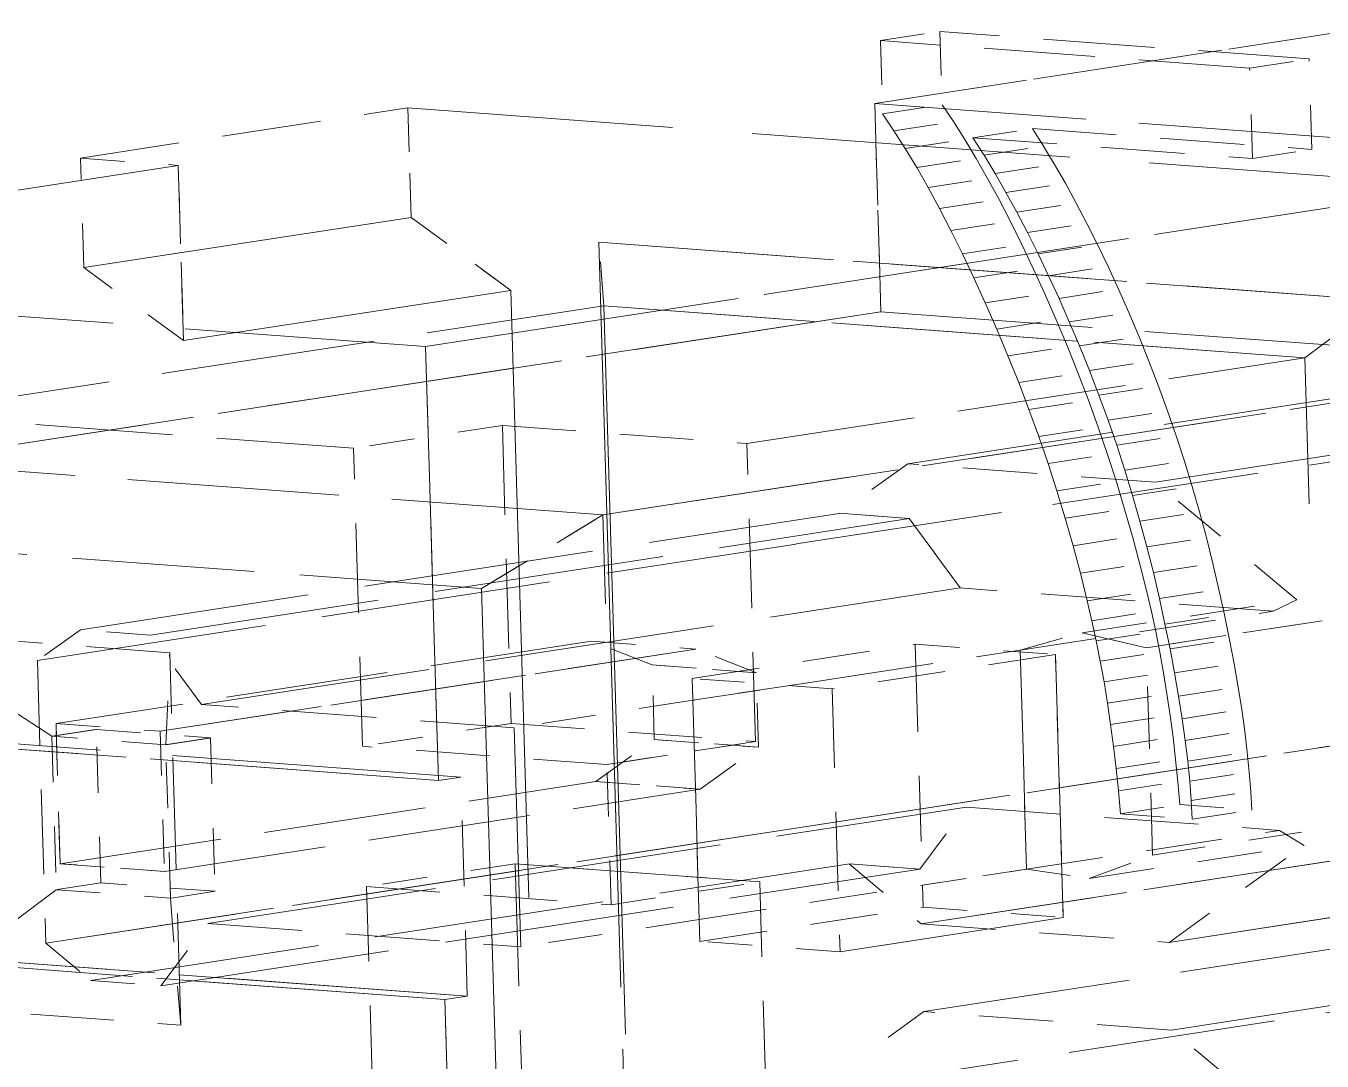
# Model space of a CAD drawing. Extents: x 23 to 417, y 3 to 294.
# Drawn here: x 328.249 to 331.184, y 152.503 to 154.849 of the extents above; entities that cross this region are included whole.
import ezdxf

# ---------------------------------------------------------------- set-up
doc = ezdxf.new("R2010")
doc.units = 0
doc.linetypes.add('DASHED', pattern=[15, 12, -3])
doc.layers.get('0').update_dxf_attribs({"lineweight": 13})

# ---------------------------------------------------------------- blocks, each defined once
blk = doc.blocks.new('BLOCK3535')
at = {"color": 7, "linetype": 'DASHED', "lineweight": 13, "ltscale": 0.057957}
for p, q in [((-44.1885, 44.6856), (-41.897, 45.0376)), ((-41.897, 45.0376), (-44.1885, 44.6856))]:
    blk.add_line(p, q, dxfattribs=at)
at = {"color": 7, "linetype": 'DASHED', "lineweight": 13, "ltscale": 0.006819}
for p, q in [((-44.1626, 44.9711), (-43.893, 45.0126)), ((-42.4901, 44.8466), (-42.2205, 44.888)), ((-44.1527, 44.6392), (-43.8832, 44.6806)), ((-44.1013, 44.5626), (-43.8317, 44.604)), ((-43.7433, 44.5307), (-43.4738, 44.5721)), ((-44.0498, 44.4813), (-43.7802, 44.5227)), ((-43.6931, 44.4514), (-43.4235, 44.4928)), ((-42.4779, 44.4364), (-42.2083, 44.4778)), ((-43.9982, 44.3953), (-43.7286, 44.4368)), ((-43.6433, 44.3688), (-43.3737, 44.4102)), ((-43.9466, 44.3048), (-43.677, 44.3462)), ((-43.5939, 44.2829), (-43.3243, 44.3243)), ((-43.8949, 44.2096), (-43.6254, 44.251)), ((-43.545, 44.1936), (-43.2754, 44.235)), ((-43.8432, 44.1097), (-43.5737, 44.1511)), ((-43.4965, 44.1009), (-43.2269, 44.1423)), ((-43.7915, 44.0052), (-43.5219, 44.0466)), ((-43.4485, 44.0049), (-43.1789, 44.0463)), ((-43.7396, 43.8961), (-43.4701, 43.9375)), ((-43.4009, 43.9056), (-43.1313, 43.947)), ((-43.6878, 43.7823), (-43.4182, 43.8237)), ((-43.3537, 43.8029), (-43.0842, 43.8443)), ((-43.6359, 43.6639), (-43.3663, 43.7053)), ((-43.3071, 43.6968), (-43.0375, 43.7383)), ((-43.2608, 43.5875), (-42.9912, 43.6289)), ((-43.585, 43.5429), (-43.3155, 43.5843)), ((-43.2158, 43.476), (-42.9462, 43.5175)), ((-43.5364, 43.4214), (-43.2668, 43.4628)), ((-43.1727, 43.364), (-42.9031, 43.4054)), ((-43.4899, 43.2994), (-43.2203, 43.3408)), ((-43.1316, 43.2512), (-42.862, 43.2926)), ((-43.4456, 43.1769), (-43.176, 43.2184)), ((-43.0925, 43.1377), (-42.8229, 43.1791)), ((-43.4035, 43.054), (-43.1339, 43.0954)), ((-43.0553, 43.0236), (-42.7857, 43.065)), ((-43.3636, 42.9305), (-43.094, 42.9719)), ((-43.0201, 42.9088), (-42.7505, 42.9502)), ((-43.3258, 42.8065), (-43.0563, 42.8479)), ((-42.9869, 42.7933), (-42.7173, 42.8347)), ((-43.2903, 42.682), (-43.0207, 42.7234)), ((-42.9556, 42.6771), (-42.686, 42.7185)), ((-43.2569, 42.557), (-42.9873, 42.5984)), ((-42.9263, 42.5602), (-42.6567, 42.6016)), ((-43.2257, 42.4315), (-42.9561, 42.4729)), ((-42.899, 42.4427), (-42.6294, 42.4841)), ((-43.2048, 42.3421), (-42.9352, 42.3835)), ((-42.8738, 42.3266), (-42.6042, 42.368)), ((-43.1851, 42.2511), (-42.9156, 42.2925)), ((-42.8508, 42.2141), (-42.5812, 42.2555)), ((-43.1668, 42.1585), (-42.8972, 42.1999)), ((-43.1498, 42.0644), (-42.8803, 42.1058)), ((-42.8302, 42.1051), (-42.5606, 42.1465)), ((-42.8118, 41.9998), (-42.5423, 42.0412)), ((-43.1342, 41.9687), (-42.8646, 42.0101)), ((-42.7958, 41.898), (-42.5262, 41.9394)), ((-43.1199, 41.8715), (-42.8503, 41.9129)), ((-43.1069, 41.7727), (-42.8373, 41.8141)), ((-42.782, 41.7998), (-42.5124, 41.8412)), ((-42.7705, 41.7051), (-42.5009, 41.7465)), ((-43.0952, 41.6723), (-42.8256, 41.7137)), ((-42.7613, 41.6141), (-42.4917, 41.6555)), ((-43.0849, 41.5704), (-42.8153, 41.6118)), ((-42.7544, 41.5266), (-42.4848, 41.568)), ((-43.0758, 41.467), (-42.8062, 41.5084)), ((-42.7498, 41.4427), (-42.4802, 41.4841))]:
    blk.add_line(p, q, dxfattribs=at)
at = {"color": 7, "linetype": 'DASHED', "lineweight": 13, "ltscale": 0.041929}
for p, q in [((-42.2205, 44.888), (-43.893, 45.0126)), ((-42.4901, 44.8466), (-44.1626, 44.9711))]:
    blk.add_line(p, q, dxfattribs=at)
at = {"color": 7, "linetype": 'DASHED', "lineweight": 13, "ltscale": 0.008302}
for p, q in [((-43.893, 45.0126), (-43.8832, 44.6806)), ((-44.1626, 44.9711), (-44.1527, 44.6392))]:
    blk.add_line(p, q, dxfattribs=at)
at = {"color": 7, "linetype": 'DASHED', "lineweight": 13, "ltscale": 0.010259}
for p, q in [((-42.2083, 44.4778), (-42.2205, 44.888)), ((-42.4779, 44.4364), (-42.4901, 44.8466))]:
    blk.add_line(p, q, dxfattribs=at)
at = {"color": 7, "linetype": 'DASHED', "lineweight": 13, "ltscale": 0.079946}
for p, q in [((-44.1885, 44.6856), (-40.9995, 44.4481)), ((-44.1885, 44.6856), (-40.9995, 44.4481)), ((-44.1605, 43.7422), (-40.9715, 43.5047)), ((-44.1605, 43.7422), (-40.9715, 43.5047)), ((-45.4196, 42.8214), (-48.6086, 43.0588)), ((-45.4196, 42.8214), (-48.6086, 43.0588))]:
    blk.add_line(p, q, dxfattribs=at)
at = {"color": 7, "linetype": 'DASHED', "lineweight": 13, "ltscale": 0.023597}
for p, q in [((-44.1605, 43.7422), (-44.1885, 44.6856)), ((-44.1885, 44.6856), (-44.1605, 43.7422))]:
    blk.add_line(p, q, dxfattribs=at)
at = {"color": 7, "linetype": 'DASHED', "lineweight": 13, "ltscale": 0.002308}
for p, q in [((-43.8832, 44.6806), (-43.8317, 44.604)), ((-44.1527, 44.6392), (-44.1013, 44.5626))]:
    blk.add_line(p, q, dxfattribs=at)
at = {"color": 7, "linetype": 'DASHED', "lineweight": 13, "ltscale": 0.037502}
for p, q in [((-47.786, 44.4387), (-46.3034, 44.6665)), ((-47.786, 44.4387), (-46.3034, 44.6665)), ((-46.2887, 44.1699), (-47.7713, 43.9421)), ((-47.7713, 43.9421), (-46.2887, 44.1699)), ((-45.8369, 43.839), (-47.3196, 43.6112)), ((-47.3196, 43.6112), (-45.8369, 43.839))]:
    blk.add_line(p, q, dxfattribs=at)
at = {"color": 7, "linetype": 'DASHED', "lineweight": 13, "ltscale": 0.120289}
blk.add_line((-41.5051, 44.3092), (-46.3034, 44.6665), dxfattribs=at)
blk.add_line((-41.5051, 44.3092), (-46.3034, 44.6665), dxfattribs=at)
at = {"color": 7, "linetype": 'DASHED', "lineweight": 13, "ltscale": 0.012419}
for p, q in [((-46.3034, 44.6665), (-46.2887, 44.1699)), ((-46.2887, 44.1699), (-46.3034, 44.6665)), ((-47.7713, 43.9421), (-47.786, 44.4387)), ((-47.7713, 43.9421), (-47.786, 44.4387))]:
    blk.add_line(p, q, dxfattribs=at)
at = {"color": 7, "linetype": 'DASHED', "lineweight": 13, "ltscale": 0.002406}
for p, q in [((-43.8317, 44.604), (-43.7802, 44.5227)), ((-44.1013, 44.5626), (-44.0498, 44.4813))]:
    blk.add_line(p, q, dxfattribs=at)
at = {"color": 7, "linetype": 'DASHED', "lineweight": 13, "ltscale": 0.002346}
for p, q in [((-43.4235, 44.4928), (-43.4738, 44.5721)), ((-43.6931, 44.4514), (-43.7433, 44.5307))]:
    blk.add_line(p, q, dxfattribs=at)
at = {"color": 7, "linetype": 'DASHED', "lineweight": 13, "ltscale": 0.031723}
for p, q in [((-43.4738, 44.5721), (-42.2083, 44.4778)), ((-43.7433, 44.5307), (-42.4779, 44.4364))]:
    blk.add_line(p, q, dxfattribs=at)
at = {"color": 7, "linetype": 'DASHED', "lineweight": 13, "ltscale": 0.002505}
for p, q in [((-43.7802, 44.5227), (-43.7286, 44.4368)), ((-44.0498, 44.4813), (-43.9982, 44.3953))]:
    blk.add_line(p, q, dxfattribs=at)
at = {"color": 7, "linetype": 'DASHED', "lineweight": 13, "ltscale": 0.002411}
for p, q in [((-43.6433, 44.3688), (-43.6931, 44.4514)), ((-43.3737, 44.4102), (-43.4235, 44.4928))]:
    blk.add_line(p, q, dxfattribs=at)
at = {"color": 7, "linetype": 'DASHED', "lineweight": 13, "ltscale": 0.081822}
blk.add_line((-47.3431, 44.4057), (-50.5781, 43.9087), dxfattribs=at)
blk.add_line((-47.3431, 44.4057), (-50.5781, 43.9087), dxfattribs=at)
at = {"color": 7, "linetype": 'DASHED', "lineweight": 13, "ltscale": 0.011104}
blk.add_line((-47.786, 44.4387), (-47.3431, 44.4057), dxfattribs=at)
blk.add_line((-47.786, 44.4387), (-47.3431, 44.4057), dxfattribs=at)
at = {"color": 7, "linetype": 'DASHED', "lineweight": 13, "ltscale": 0.019871}
for p, q in [((-47.3196, 43.6112), (-47.3431, 44.4057)), ((-47.3431, 44.4057), (-47.3196, 43.6112))]:
    blk.add_line(p, q, dxfattribs=at)
at = {"color": 7, "linetype": 'DASHED', "lineweight": 13, "ltscale": 0.002606}
for p, q in [((-43.9982, 44.3953), (-43.9466, 44.3048)), ((-43.7286, 44.4368), (-43.677, 44.3462))]:
    blk.add_line(p, q, dxfattribs=at)
at = {"color": 7, "linetype": 'DASHED', "lineweight": 13, "ltscale": 0.002478}
for p, q in [((-43.3243, 44.3243), (-43.3737, 44.4102)), ((-43.5939, 44.2829), (-43.6433, 44.3688))]:
    blk.add_line(p, q, dxfattribs=at)
at = {"color": 7, "linetype": 'DASHED', "lineweight": 13, "ltscale": 0.002708}
for p, q in [((-43.677, 44.3462), (-43.6254, 44.251)), ((-43.9466, 44.3048), (-43.8949, 44.2096))]:
    blk.add_line(p, q, dxfattribs=at)
at = {"color": 7, "linetype": 'DASHED', "lineweight": 13, "ltscale": 0.119324}
for p, q in [((-46.2227, 43.5844), (-41.5051, 44.3092)), ((-41.5051, 44.3092), (-46.2227, 43.5844))]:
    blk.add_line(p, q, dxfattribs=at)
at = {"color": 7, "linetype": 'DASHED', "lineweight": 13, "ltscale": 0.002545}
for p, q in [((-43.545, 44.1936), (-43.5939, 44.2829)), ((-43.2754, 44.235), (-43.3243, 44.3243))]:
    blk.add_line(p, q, dxfattribs=at)
at = {"color": 7, "linetype": 'DASHED', "lineweight": 13, "ltscale": 0.002811}
for p, q in [((-43.6254, 44.251), (-43.5737, 44.1511)), ((-43.8949, 44.2096), (-43.8432, 44.1097))]:
    blk.add_line(p, q, dxfattribs=at)
at = {"color": 7, "linetype": 'DASHED', "lineweight": 13, "ltscale": 0.002614}
for p, q in [((-43.2269, 44.1423), (-43.2754, 44.235)), ((-43.4965, 44.1009), (-43.545, 44.1936))]:
    blk.add_line(p, q, dxfattribs=at)
at = {"color": 7, "linetype": 'DASHED', "lineweight": 13, "ltscale": 0.013999}
for p, q in [((-46.2887, 44.1699), (-45.8369, 43.839)), ((-45.8369, 43.839), (-46.2887, 44.1699)), ((-47.3196, 43.6112), (-47.7713, 43.9421)), ((-47.3196, 43.6112), (-47.7713, 43.9421))]:
    blk.add_line(p, q, dxfattribs=at)
at = {"color": 7, "linetype": 'DASHED', "lineweight": 13, "ltscale": 0.002916}
for p, q in [((-43.8432, 44.1097), (-43.7915, 44.0052)), ((-43.5737, 44.1511), (-43.5219, 44.0466))]:
    blk.add_line(p, q, dxfattribs=at)
at = {"color": 7, "linetype": 'DASHED', "lineweight": 13, "ltscale": 0.002683}
for p, q in [((-43.4485, 44.0049), (-43.4965, 44.1009)), ((-43.1789, 44.0463), (-43.2269, 44.1423))]:
    blk.add_line(p, q, dxfattribs=at)
at = {"color": 7, "linetype": 'DASHED', "lineweight": 13, "ltscale": 0.088829}
for p, q in [((-45.4383, 44.057), (-41.8949, 43.7932)), ((-41.8949, 43.7932), (-45.4383, 44.057))]:
    blk.add_line(p, q, dxfattribs=at)
at = {"color": 7, "linetype": 'DASHED', "lineweight": 13, "ltscale": 0.28142}
for p, q in [((-45.1051, 32.8051), (-45.4383, 44.057)), ((-45.4383, 44.057), (-45.1051, 32.8051))]:
    blk.add_line(p, q, dxfattribs=at)
at = {"color": 7, "linetype": 'DASHED', "lineweight": 13, "ltscale": 0.007221}
blk.add_line((-45.4149, 43.7691), (-45.4383, 44.057), dxfattribs=at)
blk.add_line((-45.4149, 43.7691), (-45.4383, 44.057), dxfattribs=at)
at = {"color": 7, "linetype": 'DASHED', "lineweight": 13, "ltscale": 0.00302}
for p, q in [((-43.5219, 44.0466), (-43.4701, 43.9375)), ((-43.7915, 44.0052), (-43.7396, 43.8961))]:
    blk.add_line(p, q, dxfattribs=at)
at = {"color": 7, "linetype": 'DASHED', "lineweight": 13, "ltscale": 0.002754}
for p, q in [((-43.1313, 43.947), (-43.1789, 44.0463)), ((-43.4009, 43.9056), (-43.4485, 44.0049))]:
    blk.add_line(p, q, dxfattribs=at)
at = {"color": 7, "linetype": 'DASHED', "lineweight": 13, "ltscale": 0.003126}
for p, q in [((-43.4701, 43.9375), (-43.4182, 43.8237)), ((-43.7396, 43.8961), (-43.6878, 43.7823))]:
    blk.add_line(p, q, dxfattribs=at)
at = {"color": 7, "linetype": 'DASHED', "lineweight": 13, "ltscale": 0.002825}
for p, q in [((-43.0842, 43.8443), (-43.1313, 43.947)), ((-43.3537, 43.8029), (-43.4009, 43.9056))]:
    blk.add_line(p, q, dxfattribs=at)
at = {"color": 7, "linetype": 'DASHED', "lineweight": 13, "ltscale": 0.109185}
for p, q in [((-50.5781, 43.9087), (-46.2227, 43.5844)), ((-50.5781, 43.9087), (-46.2227, 43.5844)), ((-46.1645, 41.618), (-50.5198, 41.9424)), ((-50.5198, 41.9424), (-46.1645, 41.618)), ((-46.0634, 41.6336), (-50.4188, 41.9579)), ((-46.0634, 41.6336), (-50.4188, 41.9579)), ((-46.1351, 40.6249), (-50.4904, 40.9493)), ((-50.4904, 40.9493), (-46.1351, 40.6249)), ((-50.3894, 40.9648), (-46.034, 40.6405)), ((-46.034, 40.6405), (-50.3894, 40.9648))]:
    blk.add_line(p, q, dxfattribs=at)
at = {"color": 7, "linetype": 'DASHED', "lineweight": 13, "ltscale": 0.275211}
for p, q in [((-45.5112, 32.8354), (-45.8369, 43.839)), ((-45.5112, 32.8354), (-45.8369, 43.839)), ((-45.4149, 43.7691), (-45.0891, 32.7655)), ((-45.4149, 43.7691), (-45.0891, 32.7655))]:
    blk.add_line(p, q, dxfattribs=at)
at = {"color": 7, "linetype": 'DASHED', "lineweight": 13, "ltscale": 0.003232}
for p, q in [((-43.4182, 43.8237), (-43.3663, 43.7053)), ((-43.6878, 43.7823), (-43.6359, 43.6639))]:
    blk.add_line(p, q, dxfattribs=at)
at = {"color": 7, "linetype": 'DASHED', "lineweight": 13, "ltscale": 0.002897}
for p, q in [((-43.3071, 43.6968), (-43.3537, 43.8029)), ((-43.0375, 43.7383), (-43.0842, 43.8443))]:
    blk.add_line(p, q, dxfattribs=at)
at = {"color": 7, "linetype": 'DASHED', "lineweight": 13, "ltscale": 0.08097}
blk.add_line((-48.6161, 43.2773), (-45.4149, 43.7691), dxfattribs=at)
blk.add_line((-48.6161, 43.2773), (-45.4149, 43.7691), dxfattribs=at)
at = {"color": 7, "linetype": 'DASHED', "lineweight": 13, "ltscale": 0.112506}
for p, q in [((-48.6086, 43.0588), (-44.1605, 43.7422)), ((-44.1605, 43.7422), (-48.6086, 43.0588)), ((-45.4196, 42.8214), (-40.9715, 43.5047)), ((-40.9715, 43.5047), (-45.4196, 42.8214))]:
    blk.add_line(p, q, dxfattribs=at)
at = {"color": 7, "linetype": 'DASHED', "lineweight": 13, "ltscale": 0.079576}
for p, q in [((-45.4149, 43.7691), (-42.2406, 43.5328)), ((-42.2406, 43.5328), (-45.4149, 43.7691))]:
    blk.add_line(p, q, dxfattribs=at)
at = {"color": 7, "linetype": 'DASHED', "lineweight": 13, "ltscale": 0.01082}
blk.add_line((-42.2406, 43.5328), (-41.8949, 43.7932), dxfattribs=at)
blk.add_line((-42.2406, 43.5328), (-41.8949, 43.7932), dxfattribs=at)
at = {"color": 7, "linetype": 'DASHED', "lineweight": 13, "ltscale": 0.003281}
for p, q in [((-43.3663, 43.7053), (-43.3155, 43.5843)), ((-43.6359, 43.6639), (-43.585, 43.5429))]:
    blk.add_line(p, q, dxfattribs=at)
at = {"color": 7, "linetype": 'DASHED', "lineweight": 13, "ltscale": 0.002969}
for p, q in [((-43.2608, 43.5875), (-43.3071, 43.6968)), ((-42.9912, 43.6289), (-43.0375, 43.7383))]:
    blk.add_line(p, q, dxfattribs=at)
at = {"color": 7, "linetype": 'DASHED', "lineweight": 13, "ltscale": 0.003004}
for p, q in [((-42.9462, 43.5175), (-42.9912, 43.6289)), ((-43.2158, 43.476), (-43.2608, 43.5875))]:
    blk.add_line(p, q, dxfattribs=at)
at = {"color": 7, "linetype": 'DASHED', "lineweight": 13, "ltscale": 0.04918}
for p, q in [((-46.1645, 41.618), (-46.2227, 43.5844)), ((-46.2227, 43.5844), (-46.1645, 41.618))]:
    blk.add_line(p, q, dxfattribs=at)
at = {"color": 7, "linetype": 'DASHED', "lineweight": 13, "ltscale": 0.003272}
for p, q in [((-43.3155, 43.5843), (-43.2668, 43.4628)), ((-43.585, 43.5429), (-43.5364, 43.4214))]:
    blk.add_line(p, q, dxfattribs=at)
at = {"color": 7, "linetype": 'DASHED', "lineweight": 13, "ltscale": 0.063924}
blk.add_line((-44.7679, 43.1445), (-42.2406, 43.5328), dxfattribs=at)
blk.add_line((-44.7679, 43.1445), (-42.2406, 43.5328), dxfattribs=at)
at = {"color": 7, "linetype": 'DASHED', "lineweight": 13, "ltscale": 0.078413}
for p, q in [((-44.0392, 43.0532), (-40.9391, 43.5295)), ((-44.0392, 43.0532), (-40.9391, 43.5295)), ((-42.9171, 42.9697), (-39.817, 43.4459)), ((-42.9171, 42.9697), (-39.817, 43.4459)), ((-44.544, 42.6899), (-41.4439, 43.1661)), ((-44.544, 42.6899), (-41.4439, 43.1661)), ((-44.5061, 41.408), (-41.4059, 41.8843)), ((-40.8773, 41.444), (-43.9775, 40.9677)), ((-43.9775, 40.9677), (-40.8773, 41.444)), ((-39.7552, 41.3604), (-42.8554, 40.8841)), ((-42.8554, 40.8841), (-39.7552, 41.3604)), ((-43.9657, 40.5704), (-40.8655, 41.0467)), ((-43.9657, 40.5704), (-40.8655, 41.0467)), ((-42.8436, 40.4869), (-39.7435, 40.9632)), ((-42.8436, 40.4869), (-39.7435, 40.9632)), ((-44.4705, 40.2071), (-41.3704, 40.6834)), ((-44.4705, 40.2071), (-41.3704, 40.6834))]:
    blk.add_line(p, q, dxfattribs=at)
at = {"color": 7, "linetype": 'DASHED', "lineweight": 13, "ltscale": 0.003002}
for p, q in [((-42.9031, 43.4054), (-42.9462, 43.5175)), ((-43.1727, 43.364), (-43.2158, 43.476)), ((-42.7505, 42.9502), (-42.7857, 43.065)), ((-43.0201, 42.9088), (-43.0553, 43.0236))]:
    blk.add_line(p, q, dxfattribs=at)
at = {"color": 7, "linetype": 'DASHED', "lineweight": 13}
for p, q in [((-41.3333, 12.8855), (-42.2406, 43.5328)), ((-41.3333, 12.8855), (-42.2406, 43.5328)), ((-44.5199, 12.4323), (-45.4196, 42.8214)), ((-44.5199, 12.4323), (-45.4196, 42.8214)), ((-45.9692, 42.4881), (-45.0871, 12.695)), ((-45.0871, 12.695), (-45.9692, 42.4881))]:
    blk.add_line(p, q, dxfattribs=at)
at = {"color": 7, "linetype": 'DASHED', "lineweight": 13, "ltscale": 0.003264}
for p, q in [((-43.2668, 43.4628), (-43.2203, 43.3408)), ((-43.5364, 43.4214), (-43.4899, 43.2994))]:
    blk.add_line(p, q, dxfattribs=at)
at = {"color": 7, "linetype": 'DASHED', "lineweight": 13, "ltscale": 0.003001}
for p, q in [((-42.862, 43.2926), (-42.9031, 43.4054)), ((-43.1316, 43.2512), (-43.1727, 43.364)), ((-42.7857, 43.065), (-42.8229, 43.1791)), ((-43.0553, 43.0236), (-43.0925, 43.1377))]:
    blk.add_line(p, q, dxfattribs=at)
at = {"color": 7, "linetype": 'DASHED', "lineweight": 13, "ltscale": 0.003256}
for p, q in [((-43.2203, 43.3408), (-43.176, 43.2184)), ((-43.4899, 43.2994), (-43.4456, 43.1769))]:
    blk.add_line(p, q, dxfattribs=at)
at = {"color": 7, "linetype": 'DASHED', "lineweight": 13, "ltscale": 0.051817}
blk.add_line((-46.5491, 43.1234), (-48.6161, 43.2773), dxfattribs=at)
blk.add_line((-46.5491, 43.1234), (-48.6161, 43.2773), dxfattribs=at)
at = {"color": 7, "linetype": 'DASHED', "lineweight": 13, "ltscale": 0.003}
for p, q in [((-42.8229, 43.1791), (-42.862, 43.2926)), ((-43.0925, 43.1377), (-43.1316, 43.2512))]:
    blk.add_line(p, q, dxfattribs=at)
at = {"color": 7, "linetype": 'DASHED', "lineweight": 13, "ltscale": 0.017046}
for p, q in [((-45.8752, 43.227), (-46.5491, 43.1234)), ((-45.8752, 43.227), (-46.5491, 43.1234)), ((-45.8352, 41.8763), (-46.5092, 41.7728)), ((-45.8352, 41.8763), (-46.5092, 41.7728)), ((-44.7279, 41.7939), (-45.4019, 41.6903)), ((-45.4019, 41.6903), (-44.7279, 41.7939)), ((-45.8164, 41.2407), (-46.4903, 41.1372)), ((-45.8164, 41.2407), (-46.4903, 41.1372)), ((-45.383, 41.0547), (-44.7091, 41.1583)), ((-45.383, 41.0547), (-44.7091, 41.1583))]:
    blk.add_line(p, q, dxfattribs=at)
at = {"color": 7, "linetype": 'DASHED', "lineweight": 13, "ltscale": 0.027759}
for p, q in [((-45.8752, 43.227), (-44.7679, 43.1445)), ((-45.8752, 43.227), (-44.7679, 43.1445)), ((-45.8352, 41.8763), (-44.7279, 41.7939)), ((-45.8352, 41.8763), (-44.7279, 41.7939)), ((-45.4019, 41.6903), (-46.5092, 41.7728)), ((-45.4019, 41.6903), (-46.5092, 41.7728)), ((-44.7091, 41.1583), (-45.8164, 41.2407)), ((-45.8164, 41.2407), (-44.7091, 41.1583)), ((-46.4903, 41.1372), (-45.383, 41.0547)), ((-46.4903, 41.1372), (-45.383, 41.0547))]:
    blk.add_line(p, q, dxfattribs=at)
at = {"color": 7, "linetype": 'DASHED', "lineweight": 13, "ltscale": 0.03378}
for p, q in [((-45.8752, 43.227), (-45.8352, 41.8763)), ((-45.8752, 43.227), (-45.8352, 41.8763)), ((-46.5092, 41.7728), (-46.5491, 43.1234)), ((-46.5092, 41.7728), (-46.5491, 43.1234)), ((-44.7279, 41.7939), (-44.7679, 43.1445)), ((-44.7279, 41.7939), (-44.7679, 43.1445))]:
    blk.add_line(p, q, dxfattribs=at)
at = {"color": 7, "linetype": 'DASHED', "lineweight": 13, "ltscale": 0.00325}
for p, q in [((-43.176, 43.2184), (-43.1339, 43.0954)), ((-43.4456, 43.1769), (-43.4035, 43.054))]:
    blk.add_line(p, q, dxfattribs=at)
at = {"color": 7, "linetype": 'DASHED', "lineweight": 13, "ltscale": 0.003244}
for p, q in [((-43.1339, 43.0954), (-43.094, 42.9719)), ((-43.4035, 43.054), (-43.3636, 42.9305))]:
    blk.add_line(p, q, dxfattribs=at)
at = {"color": 7, "linetype": 'DASHED', "lineweight": 13, "ltscale": 0.009584}
for p, q in [((-44.0392, 43.0532), (-44.3505, 42.8295)), ((-44.0392, 43.0532), (-44.3505, 42.8295)), ((-43.9657, 40.5704), (-44.277, 40.3467)), ((-43.9657, 40.5704), (-44.277, 40.3467))]:
    blk.add_line(p, q, dxfattribs=at)
at = {"color": 7, "linetype": 'DASHED', "lineweight": 13, "ltscale": 0.028129}
for p, q in [((-42.9171, 42.9697), (-44.0392, 43.0532)), ((-42.9171, 42.9697), (-44.0392, 43.0532)), ((-43.9775, 40.9677), (-42.8554, 40.8841)), ((-43.9775, 40.9677), (-42.8554, 40.8841)), ((-42.8436, 40.4869), (-43.9657, 40.5704)), ((-42.8436, 40.4869), (-43.9657, 40.5704))]:
    blk.add_line(p, q, dxfattribs=at)
at = {"color": 7, "linetype": 'DASHED', "lineweight": 13, "ltscale": 0.00324}
for p, q in [((-43.3636, 42.9305), (-43.3258, 42.8065)), ((-43.094, 42.9719), (-43.0563, 42.8479))]:
    blk.add_line(p, q, dxfattribs=at)
at = {"color": 7, "linetype": 'DASHED', "lineweight": 13, "ltscale": 0.02083}
for p, q in [((-42.2766, 42.4367), (-42.9171, 42.9697)), ((-42.2766, 42.4367), (-42.9171, 42.9697)), ((-42.2031, 39.954), (-42.8436, 40.4869)), ((-42.2031, 39.954), (-42.8436, 40.4869))]:
    blk.add_line(p, q, dxfattribs=at)
at = {"color": 7, "linetype": 'DASHED', "lineweight": 13, "ltscale": 0.003005}
for p, q in [((-42.7173, 42.8347), (-42.7505, 42.9502)), ((-42.9869, 42.7933), (-43.0201, 42.9088))]:
    blk.add_line(p, q, dxfattribs=at)
at = {"color": 7, "linetype": 'DASHED', "lineweight": 13, "ltscale": 0.086914}
for p, q in [((-47.7864, 42.3005), (-44.3502, 42.8286)), ((-47.7394, 40.7116), (-44.3031, 41.2397))]:
    blk.add_line(p, q, dxfattribs=at)
at = {"color": 7, "linetype": 'DASHED', "lineweight": 13, "ltscale": 0.086919}
blk.add_line((-47.7864, 42.3005), (-44.3499, 42.8281), dxfattribs=at)
at = {"color": 7, "linetype": 'DASHED', "lineweight": 13, "ltscale": 0.086936}
for p, q in [((-47.469, 42.2769), (-44.0318, 42.8049)), ((-47.469, 42.2769), (-44.0318, 42.8049)), ((-47.9811, 42.1614), (-44.544, 42.6895)), ((-47.9811, 42.1614), (-44.544, 42.6895)), ((-47.2387, 41.9625), (-43.8016, 42.4905)), ((-47.2387, 41.9625), (-43.8016, 42.4905)), ((-47.2093, 40.9694), (-43.7722, 41.4974)), ((-47.2093, 40.9694), (-43.7722, 41.4974)), ((-47.9432, 40.8803), (-44.5061, 41.4084)), ((-47.4219, 40.6879), (-43.9848, 41.216)), ((-47.4219, 40.6879), (-43.9848, 41.216))]:
    blk.add_line(p, q, dxfattribs=at)
at = {"color": 7, "linetype": 'DASHED', "lineweight": 13, "ltscale": 0.016068}
for p, q in [((-45.4196, 42.8214), (-45.9692, 42.4881)), ((-45.9692, 42.4881), (-45.4196, 42.8214))]:
    blk.add_line(p, q, dxfattribs=at)
at = {"color": 7, "linetype": 'DASHED', "lineweight": 13, "ltscale": 0.007981}
blk.add_line((-44.3502, 42.8288), (-44.0318, 42.8049), dxfattribs=at)
at = {"color": 7, "linetype": 'DASHED', "lineweight": 13, "ltscale": 0.00798}
for p, q in [((-44.0318, 42.8049), (-44.3502, 42.8286)), ((-43.9848, 41.216), (-44.3031, 41.2395)), ((-44.3031, 41.2395), (-43.9848, 41.2158))]:
    blk.add_line(p, q, dxfattribs=at)
at = {"color": 7, "linetype": 'DASHED', "lineweight": 13, "ltscale": 0.009743}
for p, q in [((-44.0318, 42.8049), (-43.8016, 42.4905)), ((-43.8016, 42.4905), (-44.0318, 42.8049)), ((-47.2387, 41.9625), (-47.469, 42.2769)), ((-47.2387, 41.9625), (-47.469, 42.2769))]:
    blk.add_line(p, q, dxfattribs=at)
at = {"color": 7, "linetype": 'DASHED', "lineweight": 13, "ltscale": 0.003237}
for p, q in [((-43.3258, 42.8065), (-43.2903, 42.682)), ((-43.0563, 42.8479), (-43.0207, 42.7234))]:
    blk.add_line(p, q, dxfattribs=at)
at = {"color": 7, "linetype": 'DASHED', "lineweight": 13, "ltscale": 0.003008}
for p, q in [((-42.686, 42.7185), (-42.7173, 42.8347)), ((-42.9556, 42.6771), (-42.9869, 42.7933))]:
    blk.add_line(p, q, dxfattribs=at)
at = {"color": 7, "linetype": 'DASHED', "lineweight": 13, "ltscale": 0.068842}
blk.add_line((-45.9692, 42.4881), (-48.7153, 42.6926), dxfattribs=at)
blk.add_line((-45.9692, 42.4881), (-48.7153, 42.6926), dxfattribs=at)
at = {"color": 7, "linetype": 'DASHED', "lineweight": 13, "ltscale": 0.003234}
for p, q in [((-43.0207, 42.7234), (-42.9873, 42.5984)), ((-43.2903, 42.682), (-43.2569, 42.557))]:
    blk.add_line(p, q, dxfattribs=at)
at = {"color": 7, "linetype": 'DASHED', "lineweight": 13, "ltscale": 0.003012}
for p, q in [((-42.6567, 42.6016), (-42.686, 42.7185)), ((-42.9263, 42.5602), (-42.9556, 42.6771))]:
    blk.add_line(p, q, dxfattribs=at)
at = {"color": 7, "linetype": 'DASHED', "lineweight": 13, "ltscale": 0.003233}
for p, q in [((-42.9873, 42.5984), (-42.9561, 42.4729)), ((-43.2569, 42.557), (-43.2257, 42.4315))]:
    blk.add_line(p, q, dxfattribs=at)
at = {"color": 7, "linetype": 'DASHED', "lineweight": 13, "ltscale": 0.003017}
for p, q in [((-42.6294, 42.4841), (-42.6567, 42.6016)), ((-42.899, 42.4427), (-42.9263, 42.5602))]:
    blk.add_line(p, q, dxfattribs=at)
at = {"color": 7, "linetype": 'DASHED', "lineweight": 13, "ltscale": 0.035532}
for p, q in [((-42.3842, 42.385), (-43.8016, 42.4905)), ((-42.3842, 42.385), (-43.8016, 42.4905)), ((-45.8214, 41.8569), (-47.2387, 41.9625)), ((-45.8214, 41.8569), (-47.2387, 41.9625)), ((-43.7722, 41.4974), (-42.3548, 41.3919)), ((-43.7722, 41.4974), (-42.3548, 41.3919)), ((-47.2093, 40.9694), (-45.792, 40.8638)), ((-47.2093, 40.9694), (-45.792, 40.8638))]:
    blk.add_line(p, q, dxfattribs=at)
at = {"color": 7, "linetype": 'DASHED', "lineweight": 13, "ltscale": 0.002297}
for p, q in [((-42.9561, 42.4729), (-42.9352, 42.3835)), ((-43.2257, 42.4315), (-43.2048, 42.3421))]:
    blk.add_line(p, q, dxfattribs=at)
at = {"color": 7, "linetype": 'DASHED', "lineweight": 13, "ltscale": 0.00297}
for p, q in [((-42.6042, 42.368), (-42.6294, 42.4841)), ((-42.8738, 42.3266), (-42.899, 42.4427))]:
    blk.add_line(p, q, dxfattribs=at)
at = {"color": 7, "linetype": 'DASHED', "lineweight": 13, "ltscale": 0.024606}
for p, q in [((-43.2495, 42.2872), (-42.2767, 42.4367)), ((-43.2495, 42.2872), (-42.2767, 42.4367)), ((-43.2166, 41.1744), (-42.2437, 41.3239)), ((-43.2166, 41.1744), (-42.2437, 41.3239))]:
    blk.add_line(p, q, dxfattribs=at)
at = {"color": 7, "linetype": 'DASHED', "lineweight": 13, "ltscale": 0.002984}
blk.add_line((-42.2767, 42.4367), (-42.3842, 42.385), dxfattribs=at)
blk.add_line((-42.2767, 42.4367), (-42.3842, 42.385), dxfattribs=at)
at = {"color": 7, "linetype": 'DASHED', "lineweight": 13, "ltscale": 0.028979}
for p, q in [((-43.5299, 42.209), (-42.3842, 42.385)), ((-43.5299, 42.209), (-42.3842, 42.385)), ((-43.5005, 41.2159), (-42.3548, 41.3919)), ((-43.5005, 41.2159), (-42.3548, 41.3919))]:
    blk.add_line(p, q, dxfattribs=at)
at = {"color": 7, "linetype": 'DASHED', "lineweight": 13, "ltscale": 0.002328}
for p, q in [((-43.2048, 42.3421), (-43.1851, 42.2511)), ((-42.9352, 42.3835), (-42.9156, 42.2925))]:
    blk.add_line(p, q, dxfattribs=at)
at = {"color": 7, "linetype": 'DASHED', "lineweight": 13, "ltscale": 0.020121}
for p, q in [((-42.9575, 42.2195), (-42.162, 42.3417)), ((-42.162, 42.3415), (-42.9575, 42.2195)), ((-42.9297, 41.2799), (-42.1342, 41.4021)), ((-42.9297, 41.2799), (-42.1342, 41.4021))]:
    blk.add_line(p, q, dxfattribs=at)
at = {"color": 7, "linetype": 'DASHED', "lineweight": 13, "ltscale": 0.002871}
for p, q in [((-42.5812, 42.2555), (-42.6042, 42.368)), ((-42.8508, 42.2141), (-42.8738, 42.3266))]:
    blk.add_line(p, q, dxfattribs=at)
at = {"color": 7, "linetype": 'DASHED', "lineweight": 13, "ltscale": 0.03146}
for p, q in [((-47.3821, 42.197), (-48.6371, 42.2904)), ((-47.3821, 42.197), (-48.6371, 42.2904)), ((-48.5871, 40.6022), (-47.3321, 40.5087)), ((-48.5871, 40.6022), (-47.3321, 40.5087))]:
    blk.add_line(p, q, dxfattribs=at)
at = {"color": 7, "linetype": 'DASHED', "lineweight": 13, "ltscale": 0.021543}
for p, q in [((-48.6371, 42.2904), (-47.9163, 41.8182)), ((-47.9163, 41.8182), (-48.6371, 42.2904))]:
    blk.add_line(p, q, dxfattribs=at)
at = {"color": 7, "linetype": 'DASHED', "lineweight": 13, "ltscale": 0.005983}
blk.add_line((-47.7864, 42.3005), (-47.9811, 42.1614), dxfattribs=at)
blk.add_line((-47.7864, 42.3005), (-47.9811, 42.1614), dxfattribs=at)
at = {"color": 7, "linetype": 'DASHED', "lineweight": 13, "ltscale": 0.007958}
for p, q in [((-47.469, 42.2769), (-47.7864, 42.3005)), ((-47.469, 42.2769), (-47.7864, 42.3005)), ((-47.7394, 40.7116), (-47.4219, 40.6879)), ((-47.7394, 40.7116), (-47.4219, 40.6879))]:
    blk.add_line(p, q, dxfattribs=at)
at = {"color": 7, "linetype": 'DASHED', "lineweight": 13, "ltscale": 0.007278}
blk.add_line((-43.5299, 42.209), (-43.2495, 42.2872), dxfattribs=at)
blk.add_line((-43.5299, 42.209), (-43.2495, 42.2872), dxfattribs=at)
at = {"color": 7, "linetype": 'DASHED', "lineweight": 13, "ltscale": 0.007494}
for p, q in [((-42.9575, 42.2195), (-43.2495, 42.2872)), ((-43.2495, 42.2872), (-42.9575, 42.2195))]:
    blk.add_line(p, q, dxfattribs=at)
at = {"color": 7, "linetype": 'DASHED', "lineweight": 13, "ltscale": 0.002359}
for p, q in [((-42.9156, 42.2925), (-42.8972, 42.1999)), ((-43.1851, 42.2511), (-43.1668, 42.1585))]:
    blk.add_line(p, q, dxfattribs=at)
at = {"color": 7, "linetype": 'DASHED', "lineweight": 13, "ltscale": 0.061367}
for p, q in [((-45.4708, 42.2489), (-47.897, 41.8761)), ((-45.4708, 42.2489), (-47.897, 41.8761)), ((-47.4245, 41.841), (-44.9983, 42.2137)), ((-44.9983, 42.2137), (-47.4245, 41.841)), ((-47.8782, 41.2405), (-45.4519, 41.6133)), ((-47.8782, 41.2405), (-45.4519, 41.6133)), ((-47.4057, 41.2054), (-44.9795, 41.5781)), ((-47.4057, 41.2054), (-44.9795, 41.5781))]:
    blk.add_line(p, q, dxfattribs=at)
at = {"color": 7, "linetype": 'DASHED', "lineweight": 13, "ltscale": 0.011844}
for p, q in [((-45.4708, 42.2489), (-44.9983, 42.2137)), ((-45.4708, 42.2489), (-44.9983, 42.2137)), ((-44.7243, 42.1061), (-45.1968, 42.1413)), ((-45.1968, 42.1413), (-44.7243, 42.1061)), ((-47.897, 41.8761), (-47.4245, 41.841)), ((-47.897, 41.8761), (-47.4245, 41.841)), ((-44.7143, 41.7685), (-45.1868, 41.8037)), ((-45.1868, 41.8037), (-44.7143, 41.7685)), ((-44.9795, 41.5781), (-45.4519, 41.6133)), ((-45.4519, 41.6133), (-44.9795, 41.5781)), ((-47.4057, 41.2054), (-47.8782, 41.2405)), ((-47.8782, 41.2405), (-47.4057, 41.2054))]:
    blk.add_line(p, q, dxfattribs=at)
at = {"color": 7, "linetype": 'DASHED', "lineweight": 13, "ltscale": 0.007359}
for p, q in [((-45.1968, 42.1413), (-45.4708, 42.2489)), ((-45.1968, 42.1413), (-45.4708, 42.2489)), ((-44.7243, 42.1061), (-44.9983, 42.2137)), ((-44.7243, 42.1061), (-44.9983, 42.2137))]:
    blk.add_line(p, q, dxfattribs=at)
at = {"color": 7, "linetype": 'DASHED', "lineweight": 13, "ltscale": 0.025569}
for p, q in [((-45.0156, 42.0805), (-44.0046, 42.2358)), ((-45.0156, 42.0805), (-44.0046, 42.2358)), ((-43.3698, 42.1885), (-44.3807, 42.0332)), ((-43.3698, 42.1885), (-44.3807, 42.0332)), ((-44.0017, 42.1365), (-45.0126, 41.9812)), ((-45.0126, 41.9812), (-44.0017, 42.1365)), ((-44.9832, 40.9881), (-43.9723, 41.1434)), ((-44.9832, 40.9881), (-43.9723, 41.1434)), ((-44.9803, 40.8888), (-43.9694, 41.0441)), ((-44.9803, 40.8888), (-43.9694, 41.0441)), ((-44.3454, 40.8415), (-43.3345, 40.9968)), ((-43.3345, 40.9968), (-44.3454, 40.8415))]:
    blk.add_line(p, q, dxfattribs=at)
at = {"color": 7, "linetype": 'DASHED', "lineweight": 13, "ltscale": 0.002484}
for p, q in [((-44.0017, 42.1365), (-44.0046, 42.2358)), ((-44.0046, 42.2358), (-44.0017, 42.1365)), ((-45.0156, 42.0805), (-45.0126, 41.9812)), ((-45.0156, 42.0805), (-45.0126, 41.9812)), ((-43.9694, 41.0441), (-43.9723, 41.1434)), ((-43.9723, 41.1434), (-43.9694, 41.0441)), ((-44.9832, 40.9881), (-44.9803, 40.8888)), ((-44.9832, 40.9881), (-44.9803, 40.8888))]:
    blk.add_line(p, q, dxfattribs=at)
at = {"color": 7, "linetype": 'DASHED', "lineweight": 13, "ltscale": 0.015915}
for p, q in [((-44.0046, 42.2358), (-43.3698, 42.1885)), ((-44.0046, 42.2358), (-43.3698, 42.1885)), ((-44.3807, 42.0332), (-45.0156, 42.0805)), ((-44.3807, 42.0332), (-45.0156, 42.0805)), ((-43.9694, 41.0441), (-43.3345, 40.9968)), ((-43.9694, 41.0441), (-43.3345, 40.9968)), ((-44.3454, 40.8415), (-44.9803, 40.8888)), ((-44.3454, 40.8415), (-44.9803, 40.8888))]:
    blk.add_line(p, q, dxfattribs=at)
at = {"color": 7, "linetype": 'DASHED', "lineweight": 13, "ltscale": 0.0235}
blk.add_line((-42.9297, 41.2799), (-42.9575, 42.2195), dxfattribs=at)
blk.add_line((-42.9297, 41.2799), (-42.9575, 42.2195), dxfattribs=at)
at = {"color": 7, "linetype": 'DASHED', "lineweight": 13, "ltscale": 0.002772}
for p, q in [((-42.5606, 42.1465), (-42.5812, 42.2555)), ((-42.8302, 42.1051), (-42.8508, 42.2141))]:
    blk.add_line(p, q, dxfattribs=at)
at = {"color": 7, "linetype": 'DASHED', "lineweight": 13, "ltscale": 0.032042}
blk.add_line((-47.9811, 42.1614), (-47.9432, 40.8803), dxfattribs=at)
blk.add_line((-47.9811, 42.1614), (-47.9432, 40.8803), dxfattribs=at)
at = {"color": 7, "linetype": 'DASHED', "lineweight": 13, "ltscale": 0.010442}
blk.add_line((-47.3996, 41.7797), (-47.3821, 42.197), dxfattribs=at)
blk.add_line((-47.3996, 41.7797), (-47.3821, 42.197), dxfattribs=at)
at = {"color": 7, "linetype": 'DASHED', "lineweight": 13, "ltscale": 0.042225}
blk.add_line((-47.3321, 40.5087), (-47.3821, 42.197), dxfattribs=at)
blk.add_line((-47.3321, 40.5087), (-47.3821, 42.197), dxfattribs=at)
at = {"color": 7, "linetype": 'DASHED', "lineweight": 13, "ltscale": 0.011932}
for p, q in [((-43.5299, 42.209), (-44.0017, 42.1365)), ((-43.5299, 42.209), (-44.0017, 42.1365)), ((-43.9723, 41.1434), (-43.5005, 41.2159)), ((-43.5005, 41.2159), (-43.9723, 41.1434))]:
    blk.add_line(p, q, dxfattribs=at)
at = {"color": 7, "linetype": 'DASHED', "lineweight": 13, "ltscale": 0.024839}
for p, q in [((-43.5005, 41.2159), (-43.5299, 42.209)), ((-43.5299, 42.209), (-43.5005, 41.2159)), ((-44.0017, 42.1365), (-43.9723, 41.1434)), ((-44.0017, 42.1365), (-43.9723, 41.1434)), ((-44.9832, 40.9881), (-45.0126, 41.9812)), ((-45.0126, 41.9812), (-44.9832, 40.9881)), ((-45.792, 40.8638), (-45.8214, 41.8569)), ((-45.8214, 41.8569), (-45.792, 40.8638)), ((-46.034, 40.6405), (-46.0634, 41.6336)), ((-46.034, 40.6405), (-46.0634, 41.6336))]:
    blk.add_line(p, q, dxfattribs=at)
at = {"color": 7, "linetype": 'DASHED', "lineweight": 13, "ltscale": 0.029806}
for p, q in [((-43.3345, 40.9968), (-43.3698, 42.1885)), ((-43.3698, 42.1885), (-43.3345, 40.9968)), ((-44.3807, 42.0332), (-44.3454, 40.8415)), ((-44.3807, 42.0332), (-44.3454, 40.8415))]:
    blk.add_line(p, q, dxfattribs=at)
at = {"color": 7, "linetype": 'DASHED', "lineweight": 13, "ltscale": 0.002391}
for p, q in [((-43.1668, 42.1585), (-43.1498, 42.0644)), ((-42.8972, 42.1999), (-42.8803, 42.1058))]:
    blk.add_line(p, q, dxfattribs=at)
at = {"color": 7, "linetype": 'DASHED', "lineweight": 13, "ltscale": 0.008445}
for p, q in [((-45.1868, 41.8037), (-45.1968, 42.1413)), ((-45.1868, 41.8037), (-45.1968, 42.1413)), ((-44.7143, 41.7685), (-44.7243, 42.1061)), ((-44.7143, 41.7685), (-44.7243, 42.1061))]:
    blk.add_line(p, q, dxfattribs=at)
at = {"color": 7, "linetype": 'DASHED', "lineweight": 13, "ltscale": 0.002424}
for p, q in [((-42.8803, 42.1058), (-42.8646, 42.0101)), ((-43.1498, 42.0644), (-43.1342, 41.9687))]:
    blk.add_line(p, q, dxfattribs=at)
at = {"color": 7, "linetype": 'DASHED', "lineweight": 13, "ltscale": 0.002674}
for p, q in [((-42.8118, 41.9998), (-42.8302, 42.1051)), ((-42.5423, 42.0412), (-42.5606, 42.1465))]:
    blk.add_line(p, q, dxfattribs=at)
at = {"color": 7, "linetype": 'DASHED', "lineweight": 13, "ltscale": 0.002576}
for p, q in [((-42.5262, 41.9394), (-42.5423, 42.0412)), ((-42.7958, 41.898), (-42.8118, 41.9998))]:
    blk.add_line(p, q, dxfattribs=at)
at = {"color": 7, "linetype": 'DASHED', "lineweight": 13, "ltscale": 0.020456}
for p, q in [((-45.0126, 41.9812), (-45.8214, 41.8569)), ((-45.0126, 41.9812), (-45.8214, 41.8569)), ((-44.9832, 40.9881), (-45.792, 40.8638)), ((-44.9832, 40.9881), (-45.792, 40.8638))]:
    blk.add_line(p, q, dxfattribs=at)
at = {"color": 7, "linetype": 'DASHED', "lineweight": 13, "ltscale": 0.002457}
for p, q in [((-42.8646, 42.0101), (-42.8503, 41.9129)), ((-43.1342, 41.9687), (-43.1199, 41.8715))]:
    blk.add_line(p, q, dxfattribs=at)
at = {"color": 7, "linetype": 'DASHED', "lineweight": 13, "ltscale": 0.002479}
for p, q in [((-42.5124, 41.8412), (-42.5262, 41.9394)), ((-42.782, 41.7998), (-42.7958, 41.898))]:
    blk.add_line(p, q, dxfattribs=at)
at = {"color": 7, "linetype": 'DASHED', "lineweight": 13, "ltscale": 0.015897}
for p, q in [((-47.8782, 41.2405), (-47.897, 41.8761)), ((-47.897, 41.8761), (-47.8782, 41.2405)), ((-47.4245, 41.841), (-47.4057, 41.2054)), ((-47.4245, 41.841), (-47.4057, 41.2054)), ((-45.383, 41.0547), (-45.4019, 41.6903)), ((-45.383, 41.0547), (-45.4019, 41.6903))]:
    blk.add_line(p, q, dxfattribs=at)
at = {"color": 7, "linetype": 'DASHED', "lineweight": 13, "ltscale": 0.078411}
blk.add_line((-41.4059, 41.8838), (-44.5061, 41.408), dxfattribs=at)
at = {"color": 7, "linetype": 'DASHED', "lineweight": 13, "ltscale": 0.002491}
for p, q in [((-43.1199, 41.8715), (-43.1069, 41.7727)), ((-42.8503, 41.9129), (-42.8373, 41.8141))]:
    blk.add_line(p, q, dxfattribs=at)
at = {"color": 7, "linetype": 'DASHED', "lineweight": 13, "ltscale": 0.005114}
for p, q in [((-47.9163, 41.8182), (-47.7141, 41.8492)), ((-47.7141, 41.8492), (-47.9163, 41.8182)), ((-47.3996, 41.7797), (-47.1974, 41.8108)), ((-47.1974, 41.8108), (-47.3996, 41.7797)), ((-47.6935, 41.1541), (-47.8957, 41.123)), ((-47.6935, 41.1541), (-47.8957, 41.123)), ((-47.1768, 41.1156), (-47.379, 41.0845)), ((-47.1768, 41.1156), (-47.379, 41.0845))]:
    blk.add_line(p, q, dxfattribs=at)
at = {"color": 7, "linetype": 'DASHED', "lineweight": 13, "ltscale": 0.012954}
for p, q in [((-47.3996, 41.7797), (-47.9163, 41.8182)), ((-47.3996, 41.7797), (-47.9163, 41.8182)), ((-47.7141, 41.8492), (-47.1974, 41.8108)), ((-47.7141, 41.8492), (-47.1974, 41.8108)), ((-47.8957, 41.123), (-47.379, 41.0845)), ((-47.8957, 41.123), (-47.379, 41.0845)), ((-47.1768, 41.1156), (-47.6935, 41.1541)), ((-47.1768, 41.1156), (-47.6935, 41.1541))]:
    blk.add_line(p, q, dxfattribs=at)
at = {"color": 7, "linetype": 'DASHED', "lineweight": 13, "ltscale": 0.017387}
for p, q in [((-47.9163, 41.8182), (-47.8957, 41.123)), ((-47.9163, 41.8182), (-47.8957, 41.123)), ((-47.6935, 41.1541), (-47.7141, 41.8492)), ((-47.6935, 41.1541), (-47.7141, 41.8492)), ((-47.1974, 41.8108), (-47.1768, 41.1156)), ((-47.1974, 41.8108), (-47.1768, 41.1156)), ((-47.379, 41.0845), (-47.3996, 41.7797)), ((-47.379, 41.0845), (-47.3996, 41.7797))]:
    blk.add_line(p, q, dxfattribs=at)
at = {"color": 7, "linetype": 'DASHED', "lineweight": 13, "ltscale": 0.008161}
for p, q in [((-45.4519, 41.6133), (-45.1868, 41.8037)), ((-45.4519, 41.6133), (-45.1868, 41.8037)), ((-44.9795, 41.5781), (-44.7143, 41.7685)), ((-44.9795, 41.5781), (-44.7143, 41.7685))]:
    blk.add_line(p, q, dxfattribs=at)
at = {"color": 7, "linetype": 'DASHED', "lineweight": 13, "ltscale": 0.002526}
for p, q in [((-42.8373, 41.8141), (-42.8256, 41.7137)), ((-43.1069, 41.7727), (-43.0952, 41.6723))]:
    blk.add_line(p, q, dxfattribs=at)
at = {"color": 7, "linetype": 'DASHED', "lineweight": 13, "ltscale": 0.002383}
for p, q in [((-42.5009, 41.7465), (-42.5124, 41.8412)), ((-42.7705, 41.7051), (-42.782, 41.7998))]:
    blk.add_line(p, q, dxfattribs=at)
at = {"color": 7, "linetype": 'DASHED', "lineweight": 13, "ltscale": 0.002288}
for p, q in [((-42.4917, 41.6555), (-42.5009, 41.7465)), ((-42.7613, 41.6141), (-42.7705, 41.7051))]:
    blk.add_line(p, q, dxfattribs=at)
at = {"color": 7, "linetype": 'DASHED', "lineweight": 13, "ltscale": 0.002561}
for p, q in [((-42.8256, 41.7137), (-42.8153, 41.6118)), ((-43.0952, 41.6723), (-43.0849, 41.5704))]:
    blk.add_line(p, q, dxfattribs=at)
at = {"color": 7, "linetype": 'DASHED', "lineweight": 13, "ltscale": 0.002557}
for p, q in [((-46.0634, 41.6336), (-46.1645, 41.618)), ((-46.0634, 41.6336), (-46.1645, 41.618)), ((-46.1351, 40.6249), (-46.034, 40.6405)), ((-46.034, 40.6405), (-46.1351, 40.6249))]:
    blk.add_line(p, q, dxfattribs=at)
at = {"color": 7, "linetype": 'DASHED', "lineweight": 13, "ltscale": 0.002194}
for p, q in [((-42.4848, 41.568), (-42.4917, 41.6555)), ((-42.7544, 41.5266), (-42.7613, 41.6141))]:
    blk.add_line(p, q, dxfattribs=at)
at = {"color": 7, "linetype": 'DASHED', "lineweight": 13, "ltscale": 0.002597}
for p, q in [((-43.0849, 41.5704), (-43.0758, 41.467)), ((-42.8153, 41.6118), (-42.8062, 41.5084))]:
    blk.add_line(p, q, dxfattribs=at)
at = {"color": 7, "linetype": 'DASHED', "lineweight": 13, "ltscale": 0.002101}
for p, q in [((-42.7498, 41.4427), (-42.7544, 41.5266)), ((-42.4802, 41.4841), (-42.4848, 41.568))]:
    blk.add_line(p, q, dxfattribs=at)
at = {"color": 7, "linetype": 'DASHED', "lineweight": 13, "ltscale": 0.008818}
for p, q in [((-43.9848, 41.216), (-43.7722, 41.4974)), ((-43.9848, 41.216), (-43.7722, 41.4974)), ((-47.4219, 40.6879), (-47.2093, 40.9694)), ((-47.4219, 40.6879), (-47.2093, 40.9694))]:
    blk.add_line(p, q, dxfattribs=at)
at = {"color": 7, "linetype": 'DASHED', "lineweight": 13, "ltscale": 0.008173}
for p, q in [((-43.0758, 41.467), (-42.7498, 41.4427)), ((-42.8062, 41.5084), (-42.4802, 41.4841))]:
    blk.add_line(p, q, dxfattribs=at)
at = {"color": 7, "linetype": 'DASHED', "lineweight": 13, "ltscale": 0.086935}
blk.add_line((-44.5061, 41.408), (-47.9432, 40.8803), dxfattribs=at)
at = {"color": 7, "linetype": 'DASHED', "lineweight": 13, "ltscale": 0.003257}
blk.add_line((-42.3548, 41.3919), (-42.2437, 41.3239), dxfattribs=at)
blk.add_line((-42.3548, 41.3919), (-42.2437, 41.3239), dxfattribs=at)
at = {"color": 7, "linetype": 'DASHED', "lineweight": 13, "ltscale": 0.007642}
blk.add_line((-43.2166, 41.1744), (-42.9297, 41.2799), dxfattribs=at)
blk.add_line((-43.2166, 41.1744), (-42.9297, 41.2799), dxfattribs=at)
at = {"color": 7, "linetype": 'DASHED', "lineweight": 13, "ltscale": 0.018833}
blk.add_line((-42.8554, 40.8841), (-42.2437, 41.3238), dxfattribs=at)
blk.add_line((-42.8554, 40.8841), (-42.2437, 41.3238), dxfattribs=at)
at = {"color": 7, "linetype": 'DASHED', "lineweight": 13, "ltscale": 0.086922}
blk.add_line((-47.7394, 40.7116), (-44.3029, 41.2401), dxfattribs=at)
at = {"color": 7, "linetype": 'DASHED', "lineweight": 13, "ltscale": 0.0462}
for p, q in [((-45.8164, 41.2407), (-45.7617, 39.3936)), ((-45.8164, 41.2407), (-45.7617, 39.3936)), ((-44.6544, 39.3111), (-44.7091, 41.1583)), ((-44.6544, 39.3111), (-44.7091, 41.1583)), ((-46.4357, 39.29), (-46.4903, 41.1372)), ((-46.4357, 39.29), (-46.4903, 41.1372))]:
    blk.add_line(p, q, dxfattribs=at)
at = {"color": 7, "linetype": 'DASHED', "lineweight": 13, "ltscale": 0.0106}
blk.add_line((-44.3034, 41.2389), (-43.9775, 40.9677), dxfattribs=at)
blk.add_line((-44.3034, 41.2389), (-43.9775, 40.9677), dxfattribs=at)
at = {"color": 7, "linetype": 'DASHED', "lineweight": 13, "ltscale": 0.007174}
blk.add_line((-43.5005, 41.2159), (-43.2166, 41.1744), dxfattribs=at)
blk.add_line((-43.5005, 41.2159), (-43.2166, 41.1744), dxfattribs=at)
at = {"color": 7, "linetype": 'DASHED', "lineweight": 13, "ltscale": 0.02164}
blk.add_line((-47.8957, 41.123), (-48.5871, 40.6022), dxfattribs=at)
blk.add_line((-47.8957, 41.123), (-48.5871, 40.6022), dxfattribs=at)
at = {"color": 7, "linetype": 'DASHED', "lineweight": 13, "ltscale": 0.014443}
blk.add_line((-47.379, 41.0845), (-47.3321, 40.5087), dxfattribs=at)
blk.add_line((-47.379, 41.0845), (-47.3321, 40.5087), dxfattribs=at)
at = {"color": 7, "linetype": 'DASHED', "lineweight": 13, "ltscale": 0.006617}
blk.add_line((-47.9432, 40.8803), (-47.7394, 40.7116), dxfattribs=at)
blk.add_line((-47.9432, 40.8803), (-47.7394, 40.7116), dxfattribs=at)
at = {"color": 7, "linetype": 'DASHED', "lineweight": 13, "ltscale": 0.037258}
for p, q in [((-46.091, 39.1353), (-46.1351, 40.6249)), ((-46.1351, 40.6249), (-46.091, 39.1353))]:
    blk.add_line(p, q, dxfattribs=at)

msp = doc.modelspace()

# ---------------------------------------------------------------- block references
at = {"lineweight": 0, "xscale": 0.5, "yscale": 0.5, "zscale": 0.5}
msp.add_blockref('BLOCK3535', (352.2652, 132.3303), dxfattribs=at)

doc.saveas('drawing.dxf')
